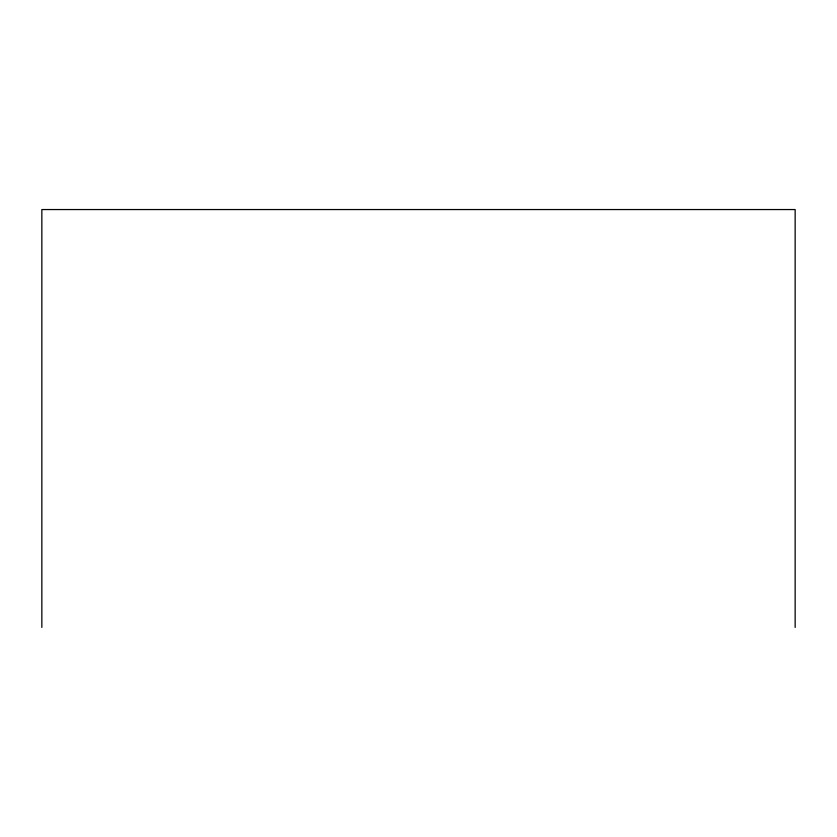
<?xml version="1.0" encoding="UTF-8"?>
<svg xmlns="http://www.w3.org/2000/svg" width="837" height="837" viewBox="0 0 837 837"><rect width="100%" height="100%" fill="white"/><g stroke="black" fill="none" stroke-linecap="round" stroke-linejoin="round"><path stroke-width="1.26" d="M795.15 627.447L795.15 209.553L41.85 209.553L41.85 627.447"/></g></svg>
